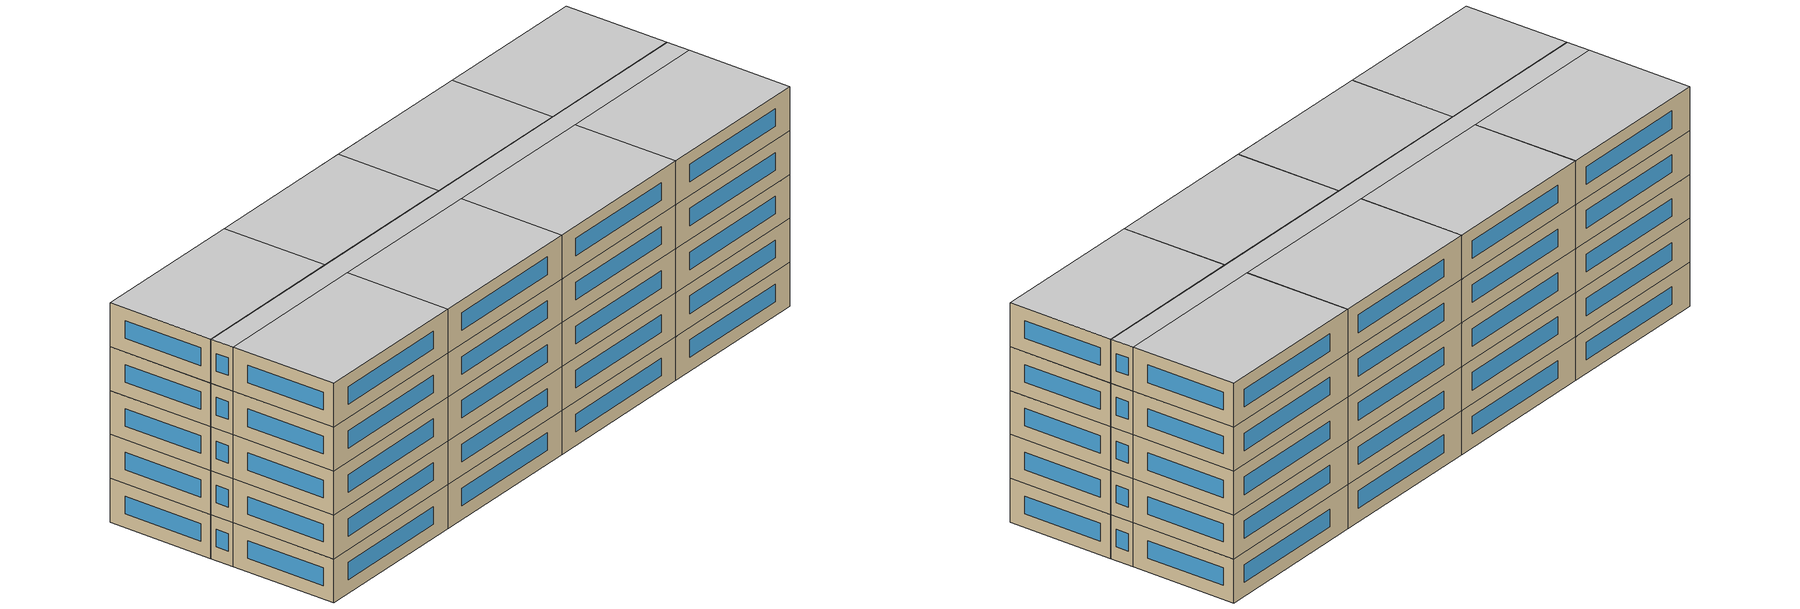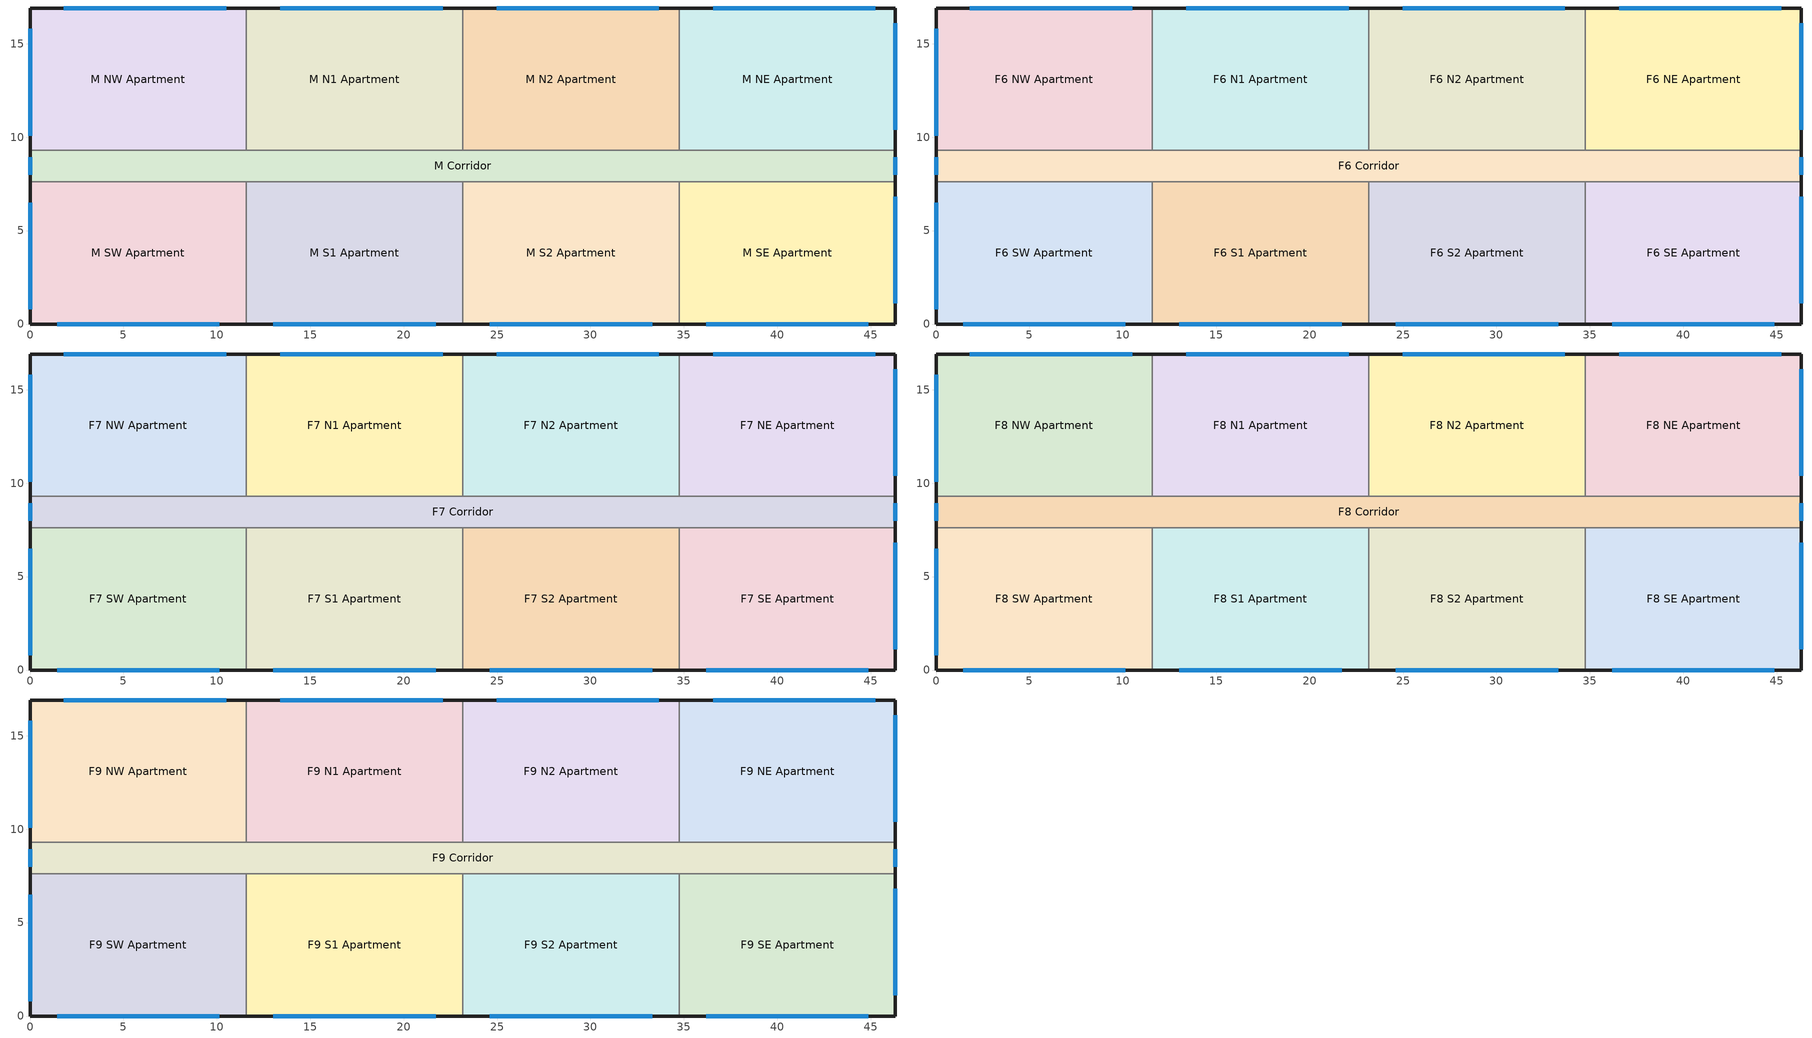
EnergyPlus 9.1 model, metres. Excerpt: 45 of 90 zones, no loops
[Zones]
M SW Apartment
 floor to F4 SW Apartment (int_slab_floor): 0,7.62 11.58,7.62 11.58,0 0,0 z12.19
 wall outside (res_ext_wall): 0,7.62 0,0 11.58,0 z12.19:15.24
 wall to M Corridor (int_wall): 11.58,7.62 0,7.62 z12.19:15.24
 wall to M S1 Apartment (int_wall): 11.58,0 11.58,7.62 z12.19:15.24
 window (Window_U_0.41_SHGC_0.38): 1.45,0 10.13,0 / 0,6.5 0,0.79 z13.15:14.36
M NW Apartment
 floor to F4 NW Apartment (int_slab_floor): 0,16.92 11.58,16.92 11.58,9.3 0,9.3 z12.19
 wall outside (res_ext_wall): 11.58,16.92 0,16.92 0,9.3 z12.19:15.24
 wall to M Corridor (int_wall): 0,9.3 11.58,9.3 z12.19:15.24
 wall to M N1 Apartment (int_wall): 11.58,9.3 11.58,16.92 z12.19:15.24
 window (Window_U_0.41_SHGC_0.38): 0,15.8 0,10.08 / 10.5,16.92 1.81,16.92 z13.15:14.36
M SE Apartment
 floor to F4 SE Apartment (int_slab_floor): 34.75,7.62 46.33,7.62 46.33,0 34.75,0 z12.19
 wall outside (res_ext_wall): 34.75,0 46.33,0 46.33,7.62 z12.19:15.24
 wall to M Corridor (int_wall): 46.33,7.62 34.75,7.62 z12.19:15.24
 window (Window_U_0.41_SHGC_0.38): 36.19,0 44.88,0 / 46.33,1.1 46.33,6.81 z13.15:14.36
M NE Apartment
 floor to F4 NE Apartment (int_slab_floor): 34.75,16.92 46.33,16.92 46.33,9.3 34.75,9.3 z12.19
 wall outside (res_ext_wall): 46.33,9.3 46.33,16.92 34.75,16.92 z12.19:15.24
 wall to M Corridor (int_wall): 34.75,9.3 46.33,9.3 z12.19:15.24
 window (Window_U_0.41_SHGC_0.38): 45.25,16.92 36.56,16.92 / 46.33,10.4 46.33,16.11 z13.15:14.36
M N1 Apartment
 floor to F4 N1 Apartment (int_slab_floor): 11.58,16.92 23.16,16.92 23.16,9.3 11.58,9.3 z12.19
 wall outside (res_ext_wall): 23.16,16.92 11.58,16.92 z12.19:15.24
 wall to M Corridor (int_wall): 11.58,9.3 23.16,9.3 z12.19:15.24
 wall to M N2 Apartment (int_wall): 23.16,9.3 23.16,16.92 z12.19:15.24
 window (Window_U_0.41_SHGC_0.38): 22.08,16.92 13.4,16.92 z13.15:14.36
M N2 Apartment
 floor to F4 N2 Apartment (int_slab_floor): 23.16,16.92 34.75,16.92 34.75,9.3 23.16,9.3 z12.19
 wall outside (res_ext_wall): 34.75,16.92 23.16,16.92 z12.19:15.24
 wall to M Corridor (int_wall): 23.16,9.3 34.75,9.3 z12.19:15.24
 wall to M NE Apartment (int_wall): 34.75,9.3 34.75,16.92 z12.19:15.24
 window (Window_U_0.41_SHGC_0.38): 33.66,16.92 24.98,16.92 z13.15:14.36
M S1 Apartment
 floor to F4 S1 Apartment (int_slab_floor): 11.58,7.62 23.16,7.62 23.16,0 11.58,0 z12.19
 wall outside (res_ext_wall): 11.58,0 23.16,0 z12.19:15.24
 wall to M Corridor (int_wall): 23.16,7.62 11.58,7.62 z12.19:15.24
 wall to M S2 Apartment (int_wall): 23.16,0 23.16,7.62 z12.19:15.24
 window (Window_U_0.41_SHGC_0.38): 13.03,0 21.72,0 z13.15:14.36
M S2 Apartment
 floor to F4 S2 Apartment (int_slab_floor): 23.16,7.62 34.75,7.62 34.75,0 23.16,0 z12.19
 wall outside (res_ext_wall): 23.16,0 34.75,0 z12.19:15.24
 wall to M Corridor (int_wall): 34.75,7.62 23.16,7.62 z12.19:15.24
 wall to M SE Apartment (int_wall): 34.75,0 34.75,7.62 z12.19:15.24
 window (Window_U_0.41_SHGC_0.38): 24.61,0 33.3,0 z13.15:14.36
M Corridor
 floor to F4 Corridor (int_slab_floor): 0,9.3 46.33,9.3 46.33,7.62 0,7.62 z12.19
 wall outside (res_ext_wall): 0,9.3 0,7.62 / 46.33,7.62 46.33,9.3 z12.19:15.24
 window (Window_U_0.41_SHGC_0.38): 0,8.91 0,8 / 46.33,8 46.33,8.91 z13.15:14.36
F6 SW Apartment
 floor to M SW Apartment (int_slab_floor): 0,7.62 11.58,7.62 11.58,0 0,0 z15.24
 wall outside (res_ext_wall): 0,7.62 0,0 11.58,0 z15.24:18.29
 wall to F6 Corridor (int_wall): 11.58,7.62 0,7.62 z15.24:18.29
 wall to F6 S1 Apartment (int_wall): 11.58,0 11.58,7.62 z15.24:18.29
 window (Window_U_0.41_SHGC_0.38): 1.45,0 10.13,0 / 0,6.5 0,0.79 z16.19:17.41
F6 NW Apartment
 floor to M NW Apartment (int_slab_floor): 0,16.92 11.58,16.92 11.58,9.3 0,9.3 z15.24
 wall outside (res_ext_wall): 11.58,16.92 0,16.92 0,9.3 z15.24:18.29
 wall to F6 Corridor (int_wall): 0,9.3 11.58,9.3 z15.24:18.29
 wall to F6 N1 Apartment (int_wall): 11.58,9.3 11.58,16.92 z15.24:18.29
 window (Window_U_0.41_SHGC_0.38): 0,15.8 0,10.08 / 10.5,16.92 1.81,16.92 z16.19:17.41
F6 SE Apartment
 floor to M SE Apartment (int_slab_floor): 34.75,7.62 46.33,7.62 46.33,0 34.75,0 z15.24
 wall outside (res_ext_wall): 34.75,0 46.33,0 46.33,7.62 z15.24:18.29
 wall to F6 Corridor (int_wall): 46.33,7.62 34.75,7.62 z15.24:18.29
 window (Window_U_0.41_SHGC_0.38): 36.19,0 44.88,0 / 46.33,1.1 46.33,6.81 z16.19:17.41
F6 NE Apartment
 floor to M NE Apartment (int_slab_floor): 34.75,16.92 46.33,16.92 46.33,9.3 34.75,9.3 z15.24
 wall outside (res_ext_wall): 46.33,9.3 46.33,16.92 34.75,16.92 z15.24:18.29
 wall to F6 Corridor (int_wall): 34.75,9.3 46.33,9.3 z15.24:18.29
 window (Window_U_0.41_SHGC_0.38): 45.25,16.92 36.56,16.92 / 46.33,10.4 46.33,16.11 z16.19:17.41
F6 N1 Apartment
 floor to M N1 Apartment (int_slab_floor): 11.58,16.92 23.16,16.92 23.16,9.3 11.58,9.3 z15.24
 wall outside (res_ext_wall): 23.16,16.92 11.58,16.92 z15.24:18.29
 wall to F6 Corridor (int_wall): 11.58,9.3 23.16,9.3 z15.24:18.29
 wall to F6 N2 Apartment (int_wall): 23.16,9.3 23.16,16.92 z15.24:18.29
 window (Window_U_0.41_SHGC_0.38): 22.08,16.92 13.4,16.92 z16.19:17.41
F6 N2 Apartment
 floor to M N2 Apartment (int_slab_floor): 23.16,16.92 34.75,16.92 34.75,9.3 23.16,9.3 z15.24
 wall outside (res_ext_wall): 34.75,16.92 23.16,16.92 z15.24:18.29
 wall to F6 Corridor (int_wall): 23.16,9.3 34.75,9.3 z15.24:18.29
 wall to F6 NE Apartment (int_wall): 34.75,9.3 34.75,16.92 z15.24:18.29
 window (Window_U_0.41_SHGC_0.38): 33.66,16.92 24.98,16.92 z16.19:17.41
F6 S1 Apartment
 floor to M S1 Apartment (int_slab_floor): 11.58,7.62 23.16,7.62 23.16,0 11.58,0 z15.24
 wall outside (res_ext_wall): 11.58,0 23.16,0 z15.24:18.29
 wall to F6 Corridor (int_wall): 23.16,7.62 11.58,7.62 z15.24:18.29
 wall to F6 S2 Apartment (int_wall): 23.16,0 23.16,7.62 z15.24:18.29
 window (Window_U_0.41_SHGC_0.38): 13.03,0 21.72,0 z16.19:17.41
F6 S2 Apartment
 floor to M S2 Apartment (int_slab_floor): 23.16,7.62 34.75,7.62 34.75,0 23.16,0 z15.24
 wall outside (res_ext_wall): 23.16,0 34.75,0 z15.24:18.29
 wall to F6 Corridor (int_wall): 34.75,7.62 23.16,7.62 z15.24:18.29
 wall to F6 SE Apartment (int_wall): 34.75,0 34.75,7.62 z15.24:18.29
 window (Window_U_0.41_SHGC_0.38): 24.61,0 33.3,0 z16.19:17.41
F6 Corridor
 floor to M Corridor (int_slab_floor): 0,9.3 46.33,9.3 46.33,7.62 0,7.62 z15.24
 wall outside (res_ext_wall): 0,9.3 0,7.62 / 46.33,7.62 46.33,9.3 z15.24:18.29
 window (Window_U_0.41_SHGC_0.38): 0,8.91 0,8 / 46.33,8 46.33,8.91 z16.19:17.41
F7 SW Apartment
 floor to F6 SW Apartment (int_slab_floor): 0,7.62 11.58,7.62 11.58,0 0,0 z18.29
 wall outside (res_ext_wall): 0,7.62 0,0 11.58,0 z18.29:21.33
 wall to F7 Corridor (int_wall): 11.58,7.62 0,7.62 z18.29:21.33
 wall to F7 S1 Apartment (int_wall): 11.58,0 11.58,7.62 z18.29:21.33
 window (Window_U_0.41_SHGC_0.38): 1.45,0 10.13,0 / 0,6.5 0,0.79 z19.24:20.46
F7 NW Apartment
 floor to F6 NW Apartment (int_slab_floor): 0,16.92 11.58,16.92 11.58,9.3 0,9.3 z18.29
 wall outside (res_ext_wall): 11.58,16.92 0,16.92 0,9.3 z18.29:21.33
 wall to F7 Corridor (int_wall): 0,9.3 11.58,9.3 z18.29:21.33
 wall to F7 N1 Apartment (int_wall): 11.58,9.3 11.58,16.92 z18.29:21.33
 window (Window_U_0.41_SHGC_0.38): 0,15.8 0,10.08 / 10.5,16.92 1.81,16.92 z19.24:20.46
F7 SE Apartment
 floor to F6 SE Apartment (int_slab_floor): 34.75,7.62 46.33,7.62 46.33,0 34.75,0 z18.29
 wall outside (res_ext_wall): 34.75,0 46.33,0 46.33,7.62 z18.29:21.33
 wall to F7 Corridor (int_wall): 46.33,7.62 34.75,7.62 z18.29:21.33
 window (Window_U_0.41_SHGC_0.38): 36.19,0 44.88,0 / 46.33,1.1 46.33,6.81 z19.24:20.46
F7 NE Apartment
 floor to F6 NE Apartment (int_slab_floor): 34.75,16.92 46.33,16.92 46.33,9.3 34.75,9.3 z18.29
 wall outside (res_ext_wall): 46.33,9.3 46.33,16.92 34.75,16.92 z18.29:21.33
 wall to F7 Corridor (int_wall): 34.75,9.3 46.33,9.3 z18.29:21.33
 window (Window_U_0.41_SHGC_0.38): 45.25,16.92 36.56,16.92 / 46.33,10.4 46.33,16.11 z19.24:20.46
F7 N1 Apartment
 floor to F6 N1 Apartment (int_slab_floor): 11.58,16.92 23.16,16.92 23.16,9.3 11.58,9.3 z18.29
 wall outside (res_ext_wall): 23.16,16.92 11.58,16.92 z18.29:21.33
 wall to F7 Corridor (int_wall): 11.58,9.3 23.16,9.3 z18.29:21.33
 wall to F7 N2 Apartment (int_wall): 23.16,9.3 23.16,16.92 z18.29:21.33
 window (Window_U_0.41_SHGC_0.38): 22.08,16.92 13.4,16.92 z19.24:20.46
F7 N2 Apartment
 floor to F6 N2 Apartment (int_slab_floor): 23.16,16.92 34.75,16.92 34.75,9.3 23.16,9.3 z18.29
 wall outside (res_ext_wall): 34.75,16.92 23.16,16.92 z18.29:21.33
 wall to F7 Corridor (int_wall): 23.16,9.3 34.75,9.3 z18.29:21.33
 wall to F7 NE Apartment (int_wall): 34.75,9.3 34.75,16.92 z18.29:21.33
 window (Window_U_0.41_SHGC_0.38): 33.66,16.92 24.98,16.92 z19.24:20.46
F7 S1 Apartment
 floor to F6 S1 Apartment (int_slab_floor): 11.58,7.62 23.16,7.62 23.16,0 11.58,0 z18.29
 wall outside (res_ext_wall): 11.58,0 23.16,0 z18.29:21.33
 wall to F7 Corridor (int_wall): 23.16,7.62 11.58,7.62 z18.29:21.33
 wall to F7 S2 Apartment (int_wall): 23.16,0 23.16,7.62 z18.29:21.33
 window (Window_U_0.41_SHGC_0.38): 13.03,0 21.72,0 z19.24:20.46
F7 S2 Apartment
 floor to F6 S2 Apartment (int_slab_floor): 23.16,7.62 34.75,7.62 34.75,0 23.16,0 z18.29
 wall outside (res_ext_wall): 23.16,0 34.75,0 z18.29:21.33
 wall to F7 Corridor (int_wall): 34.75,7.62 23.16,7.62 z18.29:21.33
 wall to F7 SE Apartment (int_wall): 34.75,0 34.75,7.62 z18.29:21.33
 window (Window_U_0.41_SHGC_0.38): 24.61,0 33.3,0 z19.24:20.46
F7 Corridor
 floor to F6 Corridor (int_slab_floor): 0,9.3 46.33,9.3 46.33,7.62 0,7.62 z18.29
 wall outside (res_ext_wall): 0,9.3 0,7.62 / 46.33,7.62 46.33,9.3 z18.29:21.33
 window (Window_U_0.41_SHGC_0.38): 0,8.91 0,8 / 46.33,8 46.33,8.91 z19.24:20.46
F8 SW Apartment
 floor to F7 SW Apartment (int_slab_floor): 0,7.62 11.58,7.62 11.58,0 0,0 z21.33
 wall outside (res_ext_wall): 0,7.62 0,0 11.58,0 z21.33:24.38
 wall to F8 Corridor (int_wall): 11.58,7.62 0,7.62 z21.33:24.38
 wall to F8 S1 Apartment (int_wall): 11.58,0 11.58,7.62 z21.33:24.38
 window (Window_U_0.41_SHGC_0.38): 1.45,0 10.13,0 / 0,6.5 0,0.79 z22.29:23.51
F8 NW Apartment
 floor to F7 NW Apartment (int_slab_floor): 0,16.92 11.58,16.92 11.58,9.3 0,9.3 z21.33
 wall outside (res_ext_wall): 11.58,16.92 0,16.92 0,9.3 z21.33:24.38
 wall to F8 Corridor (int_wall): 0,9.3 11.58,9.3 z21.33:24.38
 wall to F8 N1 Apartment (int_wall): 11.58,9.3 11.58,16.92 z21.33:24.38
 window (Window_U_0.41_SHGC_0.38): 0,15.8 0,10.08 / 10.5,16.92 1.81,16.92 z22.29:23.51
F8 SE Apartment
 floor to F7 SE Apartment (int_slab_floor): 34.75,7.62 46.33,7.62 46.33,0 34.75,0 z21.33
 wall outside (res_ext_wall): 34.75,0 46.33,0 46.33,7.62 z21.33:24.38
 wall to F8 Corridor (int_wall): 46.33,7.62 34.75,7.62 z21.33:24.38
 window (Window_U_0.41_SHGC_0.38): 36.19,0 44.88,0 / 46.33,1.1 46.33,6.81 z22.29:23.51
F8 NE Apartment
 floor to F7 NE Apartment (int_slab_floor): 34.75,16.92 46.33,16.92 46.33,9.3 34.75,9.3 z21.33
 wall outside (res_ext_wall): 46.33,9.3 46.33,16.92 34.75,16.92 z21.33:24.38
 wall to F8 Corridor (int_wall): 34.75,9.3 46.33,9.3 z21.33:24.38
 window (Window_U_0.41_SHGC_0.38): 45.25,16.92 36.56,16.92 / 46.33,10.4 46.33,16.11 z22.29:23.51
F8 N1 Apartment
 floor to F7 N1 Apartment (int_slab_floor): 11.58,16.92 23.16,16.92 23.16,9.3 11.58,9.3 z21.33
 wall outside (res_ext_wall): 23.16,16.92 11.58,16.92 z21.33:24.38
 wall to F8 Corridor (int_wall): 11.58,9.3 23.16,9.3 z21.33:24.38
 wall to F8 N2 Apartment (int_wall): 23.16,9.3 23.16,16.92 z21.33:24.38
 window (Window_U_0.41_SHGC_0.38): 22.08,16.92 13.4,16.92 z22.29:23.51
F8 N2 Apartment
 floor to F7 N2 Apartment (int_slab_floor): 23.16,16.92 34.75,16.92 34.75,9.3 23.16,9.3 z21.33
 wall outside (res_ext_wall): 34.75,16.92 23.16,16.92 z21.33:24.38
 wall to F8 Corridor (int_wall): 23.16,9.3 34.75,9.3 z21.33:24.38
 wall to F8 NE Apartment (int_wall): 34.75,9.3 34.75,16.92 z21.33:24.38
 window (Window_U_0.41_SHGC_0.38): 33.66,16.92 24.98,16.92 z22.29:23.51
F8 S1 Apartment
 floor to F7 S1 Apartment (int_slab_floor): 11.58,7.62 23.16,7.62 23.16,0 11.58,0 z21.33
 wall outside (res_ext_wall): 11.58,0 23.16,0 z21.33:24.38
 wall to F8 Corridor (int_wall): 23.16,7.62 11.58,7.62 z21.33:24.38
 wall to F8 S2 Apartment (int_wall): 23.16,0 23.16,7.62 z21.33:24.38
 window (Window_U_0.41_SHGC_0.38): 13.03,0 21.72,0 z22.29:23.51
F8 S2 Apartment
 floor to F7 S2 Apartment (int_slab_floor): 23.16,7.62 34.75,7.62 34.75,0 23.16,0 z21.33
 wall outside (res_ext_wall): 23.16,0 34.75,0 z21.33:24.38
 wall to F8 Corridor (int_wall): 34.75,7.62 23.16,7.62 z21.33:24.38
 wall to F8 SE Apartment (int_wall): 34.75,0 34.75,7.62 z21.33:24.38
 window (Window_U_0.41_SHGC_0.38): 24.61,0 33.3,0 z22.29:23.51
F8 Corridor
 floor to F7 Corridor (int_slab_floor): 0,9.3 46.33,9.3 46.33,7.62 0,7.62 z21.33
 wall outside (res_ext_wall): 0,9.3 0,7.62 / 46.33,7.62 46.33,9.3 z21.33:24.38
 window (Window_U_0.41_SHGC_0.38): 0,8.91 0,8 / 46.33,8 46.33,8.91 z22.29:23.51
F9 SW Apartment
 floor to F8 SW Apartment (int_slab_floor): 0,7.62 11.58,7.62 11.58,0 0,0 z24.38
 wall outside (res_ext_wall): 0,7.62 0,0 11.58,0 z24.38:27.43
 wall to F9 Corridor (int_wall): 11.58,7.62 0,7.62 z24.38:27.43
 wall to F9 S1 Apartment (int_wall): 11.58,0 11.58,7.62 z24.38:27.43
 window (Window_U_0.41_SHGC_0.38): 1.45,0 10.13,0 / 0,6.5 0,0.79 z25.34:26.56
 ceiling to T SW Apartment (int_slab_ceiling): 11.58,0 11.58,7.62 0,7.62 0,0 z27.43
F9 NW Apartment
 floor to F8 NW Apartment (int_slab_floor): 0,16.92 11.58,16.92 11.58,9.3 0,9.3 z24.38
 wall outside (res_ext_wall): 11.58,16.92 0,16.92 0,9.3 z24.38:27.43
 wall to F9 Corridor (int_wall): 0,9.3 11.58,9.3 z24.38:27.43
 wall to F9 N1 Apartment (int_wall): 11.58,9.3 11.58,16.92 z24.38:27.43
 window (Window_U_0.41_SHGC_0.38): 0,15.8 0,10.08 / 10.5,16.92 1.81,16.92 z25.34:26.56
 ceiling to T NW Apartment (int_slab_ceiling): 11.58,9.3 11.58,16.92 0,16.92 0,9.3 z27.43
F9 SE Apartment
 floor to F8 SE Apartment (int_slab_floor): 34.75,7.62 46.33,7.62 46.33,0 34.75,0 z24.38
 wall outside (res_ext_wall): 34.75,0 46.33,0 46.33,7.62 z24.38:27.43
 wall to F9 Corridor (int_wall): 46.33,7.62 34.75,7.62 z24.38:27.43
 window (Window_U_0.41_SHGC_0.38): 36.19,0 44.88,0 / 46.33,1.1 46.33,6.81 z25.34:26.56
 ceiling to T SE Apartment (int_slab_ceiling): 46.33,0 46.33,7.62 34.75,7.62 34.75,0 z27.43
F9 NE Apartment
 floor to F8 NE Apartment (int_slab_floor): 34.75,16.92 46.33,16.92 46.33,9.3 34.75,9.3 z24.38
 wall outside (res_ext_wall): 46.33,9.3 46.33,16.92 34.75,16.92 z24.38:27.43
 wall to F9 Corridor (int_wall): 34.75,9.3 46.33,9.3 z24.38:27.43
 window (Window_U_0.41_SHGC_0.38): 45.25,16.92 36.56,16.92 / 46.33,10.4 46.33,16.11 z25.34:26.56
 ceiling to T NE Apartment (int_slab_ceiling): 46.33,9.3 46.33,16.92 34.75,16.92 34.75,9.3 z27.43
F9 N1 Apartment
 floor to F8 N1 Apartment (int_slab_floor): 11.58,16.92 23.16,16.92 23.16,9.3 11.58,9.3 z24.38
 wall outside (res_ext_wall): 23.16,16.92 11.58,16.92 z24.38:27.43
 wall to F9 Corridor (int_wall): 11.58,9.3 23.16,9.3 z24.38:27.43
 wall to F9 N2 Apartment (int_wall): 23.16,9.3 23.16,16.92 z24.38:27.43
 window (Window_U_0.41_SHGC_0.38): 22.08,16.92 13.4,16.92 z25.34:26.56
 ceiling to T N1 Apartment (int_slab_ceiling): 23.16,9.3 23.16,16.92 11.58,16.92 11.58,9.3 z27.43
F9 N2 Apartment
 floor to F8 N2 Apartment (int_slab_floor): 23.16,16.92 34.75,16.92 34.75,9.3 23.16,9.3 z24.38
 wall outside (res_ext_wall): 34.75,16.92 23.16,16.92 z24.38:27.43
 wall to F9 Corridor (int_wall): 23.16,9.3 34.75,9.3 z24.38:27.43
 wall to F9 NE Apartment (int_wall): 34.75,9.3 34.75,16.92 z24.38:27.43
 window (Window_U_0.41_SHGC_0.38): 33.66,16.92 24.98,16.92 z25.34:26.56
 ceiling to T N2 Apartment (int_slab_ceiling): 34.75,9.3 34.75,16.92 23.16,16.92 23.16,9.3 z27.43
F9 S1 Apartment
 floor to F8 S1 Apartment (int_slab_floor): 11.58,7.62 23.16,7.62 23.16,0 11.58,0 z24.38
 wall outside (res_ext_wall): 11.58,0 23.16,0 z24.38:27.43
 wall to F9 Corridor (int_wall): 23.16,7.62 11.58,7.62 z24.38:27.43
 wall to F9 S2 Apartment (int_wall): 23.16,0 23.16,7.62 z24.38:27.43
 window (Window_U_0.41_SHGC_0.38): 13.03,0 21.72,0 z25.34:26.56
 ceiling to T S1 Apartment (int_slab_ceiling): 23.16,0 23.16,7.62 11.58,7.62 11.58,0 z27.43
F9 S2 Apartment
 floor to F8 S2 Apartment (int_slab_floor): 23.16,7.62 34.75,7.62 34.75,0 23.16,0 z24.38
 wall outside (res_ext_wall): 23.16,0 34.75,0 z24.38:27.43
 wall to F9 Corridor (int_wall): 34.75,7.62 23.16,7.62 z24.38:27.43
 wall to F9 SE Apartment (int_wall): 34.75,0 34.75,7.62 z24.38:27.43
 window (Window_U_0.41_SHGC_0.38): 24.61,0 33.3,0 z25.34:26.56
 ceiling to T S2 Apartment (int_slab_ceiling): 34.75,0 34.75,7.62 23.16,7.62 23.16,0 z27.43
F9 Corridor
 floor to F8 Corridor (int_slab_floor): 0,9.3 46.33,9.3 46.33,7.62 0,7.62 z24.38
 wall outside (res_ext_wall): 0,9.3 0,7.62 / 46.33,7.62 46.33,9.3 z24.38:27.43
 window (Window_U_0.41_SHGC_0.38): 0,8.91 0,8 / 46.33,8 46.33,8.91 z25.34:26.56
 ceiling to T Corridor (int_slab_ceiling): 46.33,7.62 46.33,9.3 0,9.3 0,7.62 z27.43
[Building]
High-Rise Apartment: North Axis {deg}=0; Terrain=City; Loads Convergence Tolerance Value=0.04; Temperature Convergence Tolerance Value {deltaC}=0.2; Solar Distribution=FullInteriorAndExterior; Maximum Number of Warmup Days=25; Minimum Number of Warmup Days=6
[Site:Location]
Buffalo.Niagara.Intl.AP_NY_USA WMO=725280: Latitude {deg}=42.94; Longitude {deg}=-78.74; Time Zone {hr}=-5; Elevation {m}=215
[SizingPeriod:DesignDay] Day of Month=21; Dry-Bulb Temperature Range Modifier Type=DefaultMultipliers; Humidity Condition Type=Wetbulb; Barometric Pressure {Pa}=98769; Rain Indicator=No; Snow Indicator=No; Daylight Saving Time Indicator=No
Name | Month | Day Type | Maximum Dry-Bulb Temperature {C} | Daily Dry-Bulb Temperature Range {deltaC} | Wetbulb or DewPoint at Maximum Dry-Bulb {C} | Wind Speed {m/s} | Wind Direction {deg} | Solar Model Indicator | Sky Clearness | ASHRAE Clear Sky Optical Depth for Beam Irradiance (taub) | ASHRAE Clear Sky Optical Depth for Diffuse Irradiance (taud)
Buffalo.Niagara.Intl.AP_NY_USA Ann Htg 99.6% Condns DB | 1 | WinterDesignDay | -16.3 | 0 | -16.3 | 5.1 | 270 | ASHRAEClearSky | 0
Buffalo.Niagara.Intl.AP_NY_USA Ann Clg .4% Condns DB=>MWB | 7 | SummerDesignDay | 30.3 | 9.3 | 21.8 | 5.7 | 240 | ASHRAETau |  | 0.462 | 2.001
[Site:GroundTemperature:BuildingSurface]
20.27, 20.17, 20.19, 20.27, 20.38, 22.64, 23.1, 23.22, 23.23, 21, 20.62, 20.42
[Site:WaterMainsTemperature]
Calculation Method=CORRELATION; Annual Average Outdoor Air Temperature {C}=8.96667; Maximum Difference In Monthly Average Outdoor Air Temperatures {deltaC}=26.2
[Material]
Name | Roughness | Thickness {m} | Conductivity {W/m-K} | Density {kg/m3} | Specific Heat {J/kg-K} | Thermal Absorptance | Solar Absorptance | Visible Absorptance
Std Wood 6inch | MediumSmooth | 0.15 | 0.12 | 540 | 1210 | 0.9 | 0.7 | 0.7
F07 25mm stucco | Smooth | 0.0254 | 0.72 | 1856 | 840 | 0.9 | 0.7 | 0.7
G01 13mm gypsum board | Smooth | 0.0127 | 0.16 | 800 | 1090 | 0.9 | 0.7 | 0.5
G01 16mm gypsum board | MediumSmooth | 0.0159 | 0.16 | 800 | 1090
100mm Normalweight concrete floor | MediumRough | 0.1016 | 2.31 | 2322 | 832
[Material:NoMass] Thermal Absorptance=0.9; Solar Absorptance=0.7
Name | Roughness | Thermal Resistance {m2-K/W} | Visible Absorptance
CP02 CARPET PAD | VeryRough | 0.21648 | 0.8
Res_Exterior_Wall_Insulation | MediumSmooth | 2.81828 | 0.7
[Construction]
InteriorFurnishings: Std Wood 6inch
int_wall: G01 13mm gypsum board, G01 13mm gypsum board
int_slab_floor: 100mm Normalweight concrete floor, CP02 CARPET PAD
int_slab_ceiling: CP02 CARPET PAD, 100mm Normalweight concrete floor
res_ext_wall: F07 25mm stucco, G01 16mm gypsum board, Res_Exterior_Wall_Insulation, G01 16mm gypsum board
[CONSTRUCTION]
Window_U_0.41_SHGC_0.38: Glass_8652_LayerAvg, Gap_1_W_0_0127, Glass_102_LayerAvg
[WindowMaterial:Glazing] Optical Data Type=SpectralAverage; Infrared Transmittance at Normal Incidence=0; Front Side Infrared Hemispherical Emissivity=0.84
Name | Thickness {m} | Solar Transmittance at Normal Incidence | Front Side Solar Reflectance at Normal Incidence | Back Side Solar Reflectance at Normal Incidence | Visible Transmittance at Normal Incidence | Front Side Visible Reflectance at Normal Incidence | Back Side Visible Reflectance at Normal Incidence | Back Side Infrared Hemispherical Emissivity | Conductivity {W/m-K}
Glass_102_LayerAvg | 0.003048 | 0.833848 | 0.0747638 | 0.0748545 | 0.89926 | 0.082563 | 0.082564 | 0.84 | 1
Glass_8652_LayerAvg | 0.003059 | 0.343691 | 0.298987 | 0.462105 | 0.487937 | 0.209449 | 0.306829 | 0.39 | 0.962
[WindowMaterial:Gas]
Gap_1_W_0_0127: Gas Type=Air; Thickness {m}=0.0127
[Zone] Type=1; Multiplier=1; Ceiling Height {m}=-9999; Volume {m3}=autocalculate; Floor Area {m2}=autocalculate; Part of Total Floor Area=Yes
M SW Apartment; M NW Apartment; M SE Apartment; M NE Apartment; M N1 Apartment; M N2 Apartment; M S1 Apartment; M S2 Apartment; M Corridor; F6 SW Apartment; F6 NW Apartment; F6 SE Apartment; F6 NE Apartment; F6 N1 Apartment; F6 N2 Apartment; F6 S1 Apartment; F6 S2 Apartment; F6 Corridor; F7 SW Apartment; F7 NW Apartment; F7 SE Apartment; F7 NE Apartment; F7 N1 Apartment; F7 N2 Apartment; F7 S1 Apartment; F7 S2 Apartment; F7 Corridor; F8 SW Apartment; F8 NW Apartment; F8 SE Apartment; F8 NE Apartment; F8 N1 Apartment; F8 N2 Apartment; F8 S1 Apartment; F8 S2 Apartment; F8 Corridor; F9 SW Apartment; F9 NW Apartment; F9 SE Apartment; F9 NE Apartment; F9 N1 Apartment; F9 N2 Apartment; F9 S1 Apartment; F9 S2 Apartment; F9 Corridor
[InternalMass] Construction=InteriorFurnishings; Surface Area {m2}=176.4981
Name | Zone
M SW Apartment_InternalMass_1 | M SW Apartment
M NW Apartment_InternalMass_1 | M NW Apartment
M SE Apartment_InternalMass_1 | M SE Apartment
M NE Apartment_InternalMass_1 | M NE Apartment
M N1 Apartment_InternalMass_1 | M N1 Apartment
M N2 Apartment_InternalMass_1 | M N2 Apartment
M S1 Apartment_InternalMass_1 | M S1 Apartment
M S2 Apartment_InternalMass_1 | M S2 Apartment
F6 SW Apartment_InternalMass_1 | F6 SW Apartment
F6 NW Apartment_InternalMass_1 | F6 NW Apartment
F6 SE Apartment_InternalMass_1 | F6 SE Apartment
F6 NE Apartment_InternalMass_1 | F6 NE Apartment
F6 N1 Apartment_InternalMass_1 | F6 N1 Apartment
F6 N2 Apartment_InternalMass_1 | F6 N2 Apartment
F6 S1 Apartment_InternalMass_1 | F6 S1 Apartment
F6 S2 Apartment_InternalMass_1 | F6 S2 Apartment
F7 SW Apartment_InternalMass_1 | F7 SW Apartment
F7 NW Apartment_InternalMass_1 | F7 NW Apartment
F7 SE Apartment_InternalMass_1 | F7 SE Apartment
F7 NE Apartment_InternalMass_1 | F7 NE Apartment
F7 N1 Apartment_InternalMass_1 | F7 N1 Apartment
F7 N2 Apartment_InternalMass_1 | F7 N2 Apartment
F7 S1 Apartment_InternalMass_1 | F7 S1 Apartment
F7 S2 Apartment_InternalMass_1 | F7 S2 Apartment
F8 SW Apartment_InternalMass_1 | F8 SW Apartment
F8 NW Apartment_InternalMass_1 | F8 NW Apartment
F8 SE Apartment_InternalMass_1 | F8 SE Apartment
F8 NE Apartment_InternalMass_1 | F8 NE Apartment
F8 N1 Apartment_InternalMass_1 | F8 N1 Apartment
F8 N2 Apartment_InternalMass_1 | F8 N2 Apartment
F8 S1 Apartment_InternalMass_1 | F8 S1 Apartment
F8 S2 Apartment_InternalMass_1 | F8 S2 Apartment
F9 SW Apartment_InternalMass_1 | F9 SW Apartment
F9 NW Apartment_InternalMass_1 | F9 NW Apartment
F9 SE Apartment_InternalMass_1 | F9 SE Apartment
F9 NE Apartment_InternalMass_1 | F9 NE Apartment
F9 N1 Apartment_InternalMass_1 | F9 N1 Apartment
F9 N2 Apartment_InternalMass_1 | F9 N2 Apartment
F9 S1 Apartment_InternalMass_1 | F9 S1 Apartment
F9 S2 Apartment_InternalMass_1 | F9 S2 Apartment
[People] Number of People Schedule=OCC_APT_SCH; Number of People Calculation Method=People; Number of People=2.5; Fraction Radiant=0.3; Sensible Heat Fraction=AUTOCALCULATE; Activity Level Schedule=Activity Schedule
Name | Zone or ZoneList
M SW Apartment People | M SW Apartment
M NW Apartment People | M NW Apartment
M SE Apartment People | M SE Apartment
M NE Apartment People | M NE Apartment
M N1 Apartment People | M N1 Apartment
M N2 Apartment People | M N2 Apartment
M S1 Apartment People | M S1 Apartment
M S2 Apartment People | M S2 Apartment
F6 SW Apartment People | F6 SW Apartment
F6 NW Apartment People | F6 NW Apartment
F6 SE Apartment People | F6 SE Apartment
F6 NE Apartment People | F6 NE Apartment
F6 N1 Apartment People | F6 N1 Apartment
F6 N2 Apartment People | F6 N2 Apartment
F6 S1 Apartment People | F6 S1 Apartment
F6 S2 Apartment People | F6 S2 Apartment
F7 SW Apartment People | F7 SW Apartment
F7 NW Apartment People | F7 NW Apartment
F7 SE Apartment People | F7 SE Apartment
F7 NE Apartment People | F7 NE Apartment
F7 N1 Apartment People | F7 N1 Apartment
F7 N2 Apartment People | F7 N2 Apartment
F7 S1 Apartment People | F7 S1 Apartment
F7 S2 Apartment People | F7 S2 Apartment
F8 SW Apartment People | F8 SW Apartment
F8 NW Apartment People | F8 NW Apartment
F8 SE Apartment People | F8 SE Apartment
F8 NE Apartment People | F8 NE Apartment
F8 N1 Apartment People | F8 N1 Apartment
F8 N2 Apartment People | F8 N2 Apartment
F8 S1 Apartment People | F8 S1 Apartment
F8 S2 Apartment People | F8 S2 Apartment
F9 SW Apartment People | F9 SW Apartment
F9 NW Apartment People | F9 NW Apartment
F9 SE Apartment People | F9 SE Apartment
F9 NE Apartment People | F9 NE Apartment
F9 N1 Apartment People | F9 N1 Apartment
F9 N2 Apartment People | F9 N2 Apartment
F9 S1 Apartment People | F9 S1 Apartment
F9 S2 Apartment People | F9 S2 Apartment
[Lights] Design Level Calculation Method=Watts/Area; Return Air Fraction=0; Fraction Radiant=0.6; Fraction Visible=0.2; Fraction Replaceable=1; Return Air Fraction Calculated from Plenum Temperature=No
Name | Zone or ZoneList | Schedule | Watts per Zone Floor Area {W/m2}
M SW Apartment_Lights_hardwired | M SW Apartment | LTG_APT_SCH | 6.45835
M NW Apartment_Lights_hardwired | M NW Apartment | LTG_APT_SCH | 6.45835
M SE Apartment_Lights_hardwired | M SE Apartment | LTG_APT_SCH | 6.45835
M NE Apartment_Lights_hardwired | M NE Apartment | LTG_APT_SCH | 6.45835
M N1 Apartment_Lights_hardwired | M N1 Apartment | LTG_APT_SCH | 6.45835
M N2 Apartment_Lights_hardwired | M N2 Apartment | LTG_APT_SCH | 6.45835
M S1 Apartment_Lights_hardwired | M S1 Apartment | LTG_APT_SCH | 6.45835
M S2 Apartment_Lights_hardwired | M S2 Apartment | LTG_APT_SCH | 6.45835
M Corridor_Lights_hardwired; M Corridor_Lights_plugin | M Corridor | LTG_COR_SCH | 8.52502
F6 SW Apartment_Lights_hardwired | F6 SW Apartment | LTG_APT_SCH | 6.45835
F6 NW Apartment_Lights_hardwired | F6 NW Apartment | LTG_APT_SCH | 6.45835
F6 SE Apartment_Lights_hardwired | F6 SE Apartment | LTG_APT_SCH | 6.45835
F6 NE Apartment_Lights_hardwired | F6 NE Apartment | LTG_APT_SCH | 6.45835
F6 N1 Apartment_Lights_hardwired | F6 N1 Apartment | LTG_APT_SCH | 6.45835
F6 N2 Apartment_Lights_hardwired | F6 N2 Apartment | LTG_APT_SCH | 6.45835
F6 S1 Apartment_Lights_hardwired | F6 S1 Apartment | LTG_APT_SCH | 6.45835
F6 S2 Apartment_Lights_hardwired | F6 S2 Apartment | LTG_APT_SCH | 6.45835
F6 Corridor_Lights_hardwired | F6 Corridor | LTG_COR_SCH | 8.52502
F7 SW Apartment_Lights_hardwired | F7 SW Apartment | LTG_APT_SCH | 6.45835
F7 NW Apartment_Lights_hardwired | F7 NW Apartment | LTG_APT_SCH | 6.45835
F7 SE Apartment_Lights_hardwired | F7 SE Apartment | LTG_APT_SCH | 6.45835
F7 NE Apartment_Lights_hardwired | F7 NE Apartment | LTG_APT_SCH | 6.45835
F7 N1 Apartment_Lights_hardwired | F7 N1 Apartment | LTG_APT_SCH | 6.45835
F7 N2 Apartment_Lights_hardwired | F7 N2 Apartment | LTG_APT_SCH | 6.45835
F7 S1 Apartment_Lights_hardwired | F7 S1 Apartment | LTG_APT_SCH | 6.45835
F7 S2 Apartment_Lights_hardwired | F7 S2 Apartment | LTG_APT_SCH | 6.45835
F7 Corridor_Lights_hardwired | F7 Corridor | LTG_COR_SCH | 8.52502
F8 SW Apartment_Lights_hardwired | F8 SW Apartment | LTG_APT_SCH | 6.45835
F8 NW Apartment_Lights_hardwired | F8 NW Apartment | LTG_APT_SCH | 6.45835
F8 SE Apartment_Lights_hardwired | F8 SE Apartment | LTG_APT_SCH | 6.45835
F8 NE Apartment_Lights_hardwired | F8 NE Apartment | LTG_APT_SCH | 6.45835
F8 N1 Apartment_Lights_hardwired | F8 N1 Apartment | LTG_APT_SCH | 6.45835
F8 N2 Apartment_Lights_hardwired | F8 N2 Apartment | LTG_APT_SCH | 6.45835
F8 S1 Apartment_Lights_hardwired | F8 S1 Apartment | LTG_APT_SCH | 6.45835
F8 S2 Apartment_Lights_hardwired | F8 S2 Apartment | LTG_APT_SCH | 6.45835
F8 Corridor_Lights_hardwired | F8 Corridor | LTG_COR_SCH | 8.52502
F9 SW Apartment_Lights_hardwired | F9 SW Apartment | LTG_APT_SCH | 6.45835
F9 NW Apartment_Lights_hardwired | F9 NW Apartment | LTG_APT_SCH | 6.45835
F9 SE Apartment_Lights_hardwired | F9 SE Apartment | LTG_APT_SCH | 6.45835
F9 NE Apartment_Lights_hardwired | F9 NE Apartment | LTG_APT_SCH | 6.45835
F9 N1 Apartment_Lights_hardwired | F9 N1 Apartment | LTG_APT_SCH | 6.45835
F9 N2 Apartment_Lights_hardwired | F9 N2 Apartment | LTG_APT_SCH | 6.45835
F9 S1 Apartment_Lights_hardwired | F9 S1 Apartment | LTG_APT_SCH | 6.45835
F9 S2 Apartment_Lights_hardwired | F9 S2 Apartment | LTG_APT_SCH | 6.45835
F9 Corridor_Lights_hardwired | F9 Corridor | LTG_COR_SCH | 8.52502
M SW Apartment_Lights_plugin | M SW Apartment | LTG_APT_SCH | 2.90626
M NW Apartment_Lights_plugin | M NW Apartment | LTG_APT_SCH | 2.90626
M SE Apartment_Lights_plugin | M SE Apartment | LTG_APT_SCH | 2.90626
M NE Apartment_Lights_plugin | M NE Apartment | LTG_APT_SCH | 2.90626
M N1 Apartment_Lights_plugin | M N1 Apartment | LTG_APT_SCH | 2.90626
M N2 Apartment_Lights_plugin | M N2 Apartment | LTG_APT_SCH | 2.90626
M S1 Apartment_Lights_plugin | M S1 Apartment | LTG_APT_SCH | 2.90626
M S2 Apartment_Lights_plugin | M S2 Apartment | LTG_APT_SCH | 2.90626
F6 SW Apartment_Lights_plugin | F6 SW Apartment | LTG_APT_SCH | 2.90626
F6 NW Apartment_Lights_plugin | F6 NW Apartment | LTG_APT_SCH | 2.90626
F6 SE Apartment_Lights_plugin | F6 SE Apartment | LTG_APT_SCH | 2.90626
F6 NE Apartment_Lights_plugin | F6 NE Apartment | LTG_APT_SCH | 2.90626
F6 N1 Apartment_Lights_plugin | F6 N1 Apartment | LTG_APT_SCH | 2.90626
F6 N2 Apartment_Lights_plugin | F6 N2 Apartment | LTG_APT_SCH | 2.90626
F6 S1 Apartment_Lights_plugin | F6 S1 Apartment | LTG_APT_SCH | 2.90626
F6 S2 Apartment_Lights_plugin | F6 S2 Apartment | LTG_APT_SCH | 2.90626
F7 SW Apartment_Lights_plugin | F7 SW Apartment | LTG_APT_SCH | 2.90626
F7 NW Apartment_Lights_plugin | F7 NW Apartment | LTG_APT_SCH | 2.90626
F7 SE Apartment_Lights_plugin | F7 SE Apartment | LTG_APT_SCH | 2.90626
F7 NE Apartment_Lights_plugin | F7 NE Apartment | LTG_APT_SCH | 2.90626
F7 N1 Apartment_Lights_plugin | F7 N1 Apartment | LTG_APT_SCH | 2.90626
F7 N2 Apartment_Lights_plugin | F7 N2 Apartment | LTG_APT_SCH | 2.90626
F7 S1 Apartment_Lights_plugin | F7 S1 Apartment | LTG_APT_SCH | 2.90626
F7 S2 Apartment_Lights_plugin | F7 S2 Apartment | LTG_APT_SCH | 2.90626
F8 SW Apartment_Lights_plugin | F8 SW Apartment | LTG_APT_SCH | 2.90626
F8 NW Apartment_Lights_plugin | F8 NW Apartment | LTG_APT_SCH | 2.90626
F8 SE Apartment_Lights_plugin | F8 SE Apartment | LTG_APT_SCH | 2.90626
F8 NE Apartment_Lights_plugin | F8 NE Apartment | LTG_APT_SCH | 2.90626
F8 N1 Apartment_Lights_plugin | F8 N1 Apartment | LTG_APT_SCH | 2.90626
F8 N2 Apartment_Lights_plugin | F8 N2 Apartment | LTG_APT_SCH | 2.90626
F8 S1 Apartment_Lights_plugin | F8 S1 Apartment | LTG_APT_SCH | 2.90626
F8 S2 Apartment_Lights_plugin | F8 S2 Apartment | LTG_APT_SCH | 2.90626
F9 SW Apartment_Lights_plugin | F9 SW Apartment | LTG_APT_SCH | 2.90626
F9 NW Apartment_Lights_plugin | F9 NW Apartment | LTG_APT_SCH | 2.90626
F9 SE Apartment_Lights_plugin | F9 SE Apartment | LTG_APT_SCH | 2.90626
F9 NE Apartment_Lights_plugin | F9 NE Apartment | LTG_APT_SCH | 2.90626
F9 N1 Apartment_Lights_plugin | F9 N1 Apartment | LTG_APT_SCH | 2.90626
F9 N2 Apartment_Lights_plugin | F9 N2 Apartment | LTG_APT_SCH | 2.90626
F9 S1 Apartment_Lights_plugin | F9 S1 Apartment | LTG_APT_SCH | 2.90626
F9 S2 Apartment_Lights_plugin | F9 S2 Apartment | LTG_APT_SCH | 2.90626
[ElectricEquipment] Schedule=EQP_APT_SCH; Design Level Calculation Method=Watts/Area; Watts per Zone Floor Area {W/m2}=6.67; Fraction Latent=0; Fraction Radiant=0.5; Fraction Lost=0
Name | Zone or ZoneList
M SW Apartment_Plug_MSW_Equip | M SW Apartment
M NW Apartment_Plug_MNW_Equip | M NW Apartment
M SE Apartment_Plug_MSE_Equip | M SE Apartment
M NE Apartment_Plug_MNE_Equip | M NE Apartment
M N1 Apartment_Plug_MN1_Equip | M N1 Apartment
M N2 Apartment_Plug_MN2_Equip | M N2 Apartment
M S1 Apartment_Plug_MS1_Equip | M S1 Apartment
M S2 Apartment_Plug_MS2_Equip | M S2 Apartment
F6 SW Apartment_Plug_MSW_Equip | F6 SW Apartment
F6 NW Apartment_Plug_MNW_Equip | F6 NW Apartment
F6 SE Apartment_Plug_MSE_Equip | F6 SE Apartment
F6 NE Apartment_Plug_MNE_Equip | F6 NE Apartment
F6 N1 Apartment_Plug_MN1_Equip | F6 N1 Apartment
F6 N2 Apartment_Plug_MN2_Equip | F6 N2 Apartment
F6 S1 Apartment_Plug_MS1_Equip | F6 S1 Apartment
F6 S2 Apartment_Plug_MS2_Equip | F6 S2 Apartment
F7 SW Apartment_Plug_MSW_Equip | F7 SW Apartment
F7 NW Apartment_Plug_MNW_Equip | F7 NW Apartment
F7 SE Apartment_Plug_MSE_Equip | F7 SE Apartment
F7 NE Apartment_Plug_MNE_Equip | F7 NE Apartment
F7 N1 Apartment_Plug_MN1_Equip | F7 N1 Apartment
F7 N2 Apartment_Plug_MN2_Equip | F7 N2 Apartment
F7 S1 Apartment_Plug_MS1_Equip | F7 S1 Apartment
F7 S2 Apartment_Plug_MS2_Equip | F7 S2 Apartment
F8 SW Apartment_Plug_MSW_Equip | F8 SW Apartment
F8 NW Apartment_Plug_MNW_Equip | F8 NW Apartment
F8 SE Apartment_Plug_MSE_Equip | F8 SE Apartment
F8 NE Apartment_Plug_MNE_Equip | F8 NE Apartment
F8 N1 Apartment_Plug_MN1_Equip | F8 N1 Apartment
F8 N2 Apartment_Plug_MN2_Equip | F8 N2 Apartment
F8 S1 Apartment_Plug_MS1_Equip | F8 S1 Apartment
F8 S2 Apartment_Plug_MS2_Equip | F8 S2 Apartment
F9 SW Apartment_Plug_MSW_Equip | F9 SW Apartment
F9 NW Apartment_Plug_MNW_Equip | F9 NW Apartment
F9 SE Apartment_Plug_MSE_Equip | F9 SE Apartment
F9 NE Apartment_Plug_MNE_Equip | F9 NE Apartment
F9 N1 Apartment_Plug_MN1_Equip | F9 N1 Apartment
F9 N2 Apartment_Plug_MN2_Equip | F9 N2 Apartment
F9 S1 Apartment_Plug_MS1_Equip | F9 S1 Apartment
F9 S2 Apartment_Plug_MS2_Equip | F9 S2 Apartment
[ZoneInfiltration:DesignFlowRate] Schedule=INF_APT_SCH; Design Flow Rate Calculation Method=Flow/ExteriorArea; Flow per Exterior Surface Area {m3/s-m2}=0.00056896; Constant Term Coefficient=0; Temperature Term Coefficient=0; Velocity Term Coefficient=0.224; Velocity Squared Term Coefficient=0
Name | Zone or ZoneList
M SW Apartment_Infiltration | M SW Apartment
M NW Apartment_Infiltration | M NW Apartment
M SE Apartment_Infiltration | M SE Apartment
M NE Apartment_Infiltration | M NE Apartment
M N1 Apartment_Infiltration | M N1 Apartment
M N2 Apartment_Infiltration | M N2 Apartment
M S1 Apartment_Infiltration | M S1 Apartment
M S2 Apartment_Infiltration | M S2 Apartment
M Corridor_Infiltration | M Corridor
F6 SW Apartment_Infiltration | F6 SW Apartment
F6 NW Apartment_Infiltration | F6 NW Apartment
F6 SE Apartment_Infiltration | F6 SE Apartment
F6 NE Apartment_Infiltration | F6 NE Apartment
F6 N1 Apartment_Infiltration | F6 N1 Apartment
F6 N2 Apartment_Infiltration | F6 N2 Apartment
F6 S1 Apartment_Infiltration | F6 S1 Apartment
F6 S2 Apartment_Infiltration | F6 S2 Apartment
F6 Corridor_Infiltration | F6 Corridor
F7 SW Apartment_Infiltration | F7 SW Apartment
F7 NW Apartment_Infiltration | F7 NW Apartment
F7 SE Apartment_Infiltration | F7 SE Apartment
F7 NE Apartment_Infiltration | F7 NE Apartment
F7 N1 Apartment_Infiltration | F7 N1 Apartment
F7 N2 Apartment_Infiltration | F7 N2 Apartment
F7 S1 Apartment_Infiltration | F7 S1 Apartment
F7 S2 Apartment_Infiltration | F7 S2 Apartment
F7 Corridor_Infiltration | F7 Corridor
F8 SW Apartment_Infiltration | F8 SW Apartment
F8 NW Apartment_Infiltration | F8 NW Apartment
F8 SE Apartment_Infiltration | F8 SE Apartment
F8 NE Apartment_Infiltration | F8 NE Apartment
F8 N1 Apartment_Infiltration | F8 N1 Apartment
F8 N2 Apartment_Infiltration | F8 N2 Apartment
F8 S1 Apartment_Infiltration | F8 S1 Apartment
F8 S2 Apartment_Infiltration | F8 S2 Apartment
F8 Corridor_Infiltration | F8 Corridor
F9 SW Apartment_Infiltration | F9 SW Apartment
F9 NW Apartment_Infiltration | F9 NW Apartment
F9 SE Apartment_Infiltration | F9 SE Apartment
F9 NE Apartment_Infiltration | F9 NE Apartment
F9 N1 Apartment_Infiltration | F9 N1 Apartment
F9 N2 Apartment_Infiltration | F9 N2 Apartment
F9 S1 Apartment_Infiltration | F9 S1 Apartment
F9 S2 Apartment_Infiltration | F9 S2 Apartment
F9 Corridor_Infiltration | F9 Corridor
[Exterior:Lights]
Facade Lighting: Schedule=Exterior_Lgt_ALWAYS_ON; Design Level {W}=7504.3; Control Option=AstronomicalClock
[ZoneVentilation:WindandStackOpenArea] Opening Area {m2}=0.1181; Opening Area Fraction Schedule=Sliding_Doors_Ventilation_Availability_SCH; Opening Effectiveness=autocalculate; Height Difference {m}=15.2393; Discharge Coefficient for Opening=autocalculate; Minimum Indoor Temperature {C}=18.89; Maximum Indoor Temperature {C}=25.56; Delta Temperature {deltaC}=-100; Minimum Outdoor Temperature {C}=15.56; Maximum Outdoor Temperature {C}=26.67; Maximum Wind Speed {m/s}=40
Name | Zone | Effective Angle {deg}
M SW Apartment Sliding Door Ventilation | M SW Apartment | 180
M NW Apartment Sliding Door Ventilation | M NW Apartment | 0
M SE Apartment Sliding Door Ventilation | M SE Apartment | 180
M NE Apartment Sliding Door Ventilation | M NE Apartment | 0
M N1 Apartment Sliding Door Ventilation | M N1 Apartment | 0
M N2 Apartment Sliding Door Ventilation | M N2 Apartment | 0
M S1 Apartment Sliding Door Ventilation | M S1 Apartment | 180
M S2 Apartment Sliding Door Ventilation | M S2 Apartment | 180
F6 SW Apartment Sliding Door Ventilation | F6 SW Apartment | 180
F6 NW Apartment Sliding Door Ventilation | F6 NW Apartment | 0
F6 SE Apartment Sliding Door Ventilation | F6 SE Apartment | 180
F6 NE Apartment Sliding Door Ventilation | F6 NE Apartment | 0
F6 N1 Apartment Sliding Door Ventilation | F6 N1 Apartment | 0
F6 N2 Apartment Sliding Door Ventilation | F6 N2 Apartment | 0
F6 S1 Apartment Sliding Door Ventilation | F6 S1 Apartment | 180
F6 S2 Apartment Sliding Door Ventilation | F6 S2 Apartment | 180
F7 SW Apartment Sliding Door Ventilation | F7 SW Apartment | 180
F7 NW Apartment Sliding Door Ventilation | F7 NW Apartment | 0
F7 SE Apartment Sliding Door Ventilation | F7 SE Apartment | 180
F7 NE Apartment Sliding Door Ventilation | F7 NE Apartment | 0
F7 N1 Apartment Sliding Door Ventilation | F7 N1 Apartment | 0
F7 N2 Apartment Sliding Door Ventilation | F7 N2 Apartment | 0
F7 S1 Apartment Sliding Door Ventilation | F7 S1 Apartment | 180
F7 S2 Apartment Sliding Door Ventilation | F7 S2 Apartment | 180
F8 SW Apartment Sliding Door Ventilation | F8 SW Apartment | 180
F8 NW Apartment Sliding Door Ventilation | F8 NW Apartment | 0
F8 SE Apartment Sliding Door Ventilation | F8 SE Apartment | 180
F8 NE Apartment Sliding Door Ventilation | F8 NE Apartment | 0
F8 N1 Apartment Sliding Door Ventilation | F8 N1 Apartment | 0
F8 N2 Apartment Sliding Door Ventilation | F8 N2 Apartment | 0
F8 S1 Apartment Sliding Door Ventilation | F8 S1 Apartment | 180
F8 S2 Apartment Sliding Door Ventilation | F8 S2 Apartment | 180
F9 SW Apartment Sliding Door Ventilation | F9 SW Apartment | 180
F9 NW Apartment Sliding Door Ventilation | F9 NW Apartment | 0
F9 SE Apartment Sliding Door Ventilation | F9 SE Apartment | 180
F9 NE Apartment Sliding Door Ventilation | F9 NE Apartment | 0
F9 N1 Apartment Sliding Door Ventilation | F9 N1 Apartment | 0
F9 N2 Apartment Sliding Door Ventilation | F9 N2 Apartment | 0
F9 S1 Apartment Sliding Door Ventilation | F9 S1 Apartment | 180
F9 S2 Apartment Sliding Door Ventilation | F9 S2 Apartment | 180
[Schedule:Compact]
OCC_APT_SCH: Through: 12/31, For: AllDays, Until: 7:00, 1, Until: 8:00, 0.85, Until: 9:00, 0.39, Until: 16:00, 0.25, Until: 17:00, 0.3, Until: 18:00, 0.52, Until: 21:00, 0.87, Until: 24:00, 1
LTG_APT_SCH: Through: 12/31, For: AllDays, Until: 4:00, 0.011316, Until: 5:00, 0.0339481, Until: 6:00, 0.0735542, Until: 7:00, 0.0792122, Until: 8:00, 0.0735542, Until: 9:00, 0.0339481, Until: 15:00, 0.0226321, Until: 16:00, 0.0396061, Until: 17:00, 0.0792122, Until: 18:00, 0.11316, Until: 19:00, 0.152766, Until: 21:00, 0.181056, Until: 22:00, 0.124476, Until: 23:00, 0.0678962, Until: 24:00, 0.0282901
LTG_COR_SCH: Through: 12/31, For: AllDays, Until: 24:00, 0.576875
EQP_APT_SCH: Through: 12/31, For: AllDays, Until: 1:00, 0.45, Until: 2:00, 0.41, Until: 3:00, 0.39, Until: 5:00, 0.38, Until: 6:00, 0.43, Until: 7:00, 0.54, Until: 8:00, 0.65, Until: 9:00, 0.66, Until: 10:00, 0.67, Until: 11:00, 0.69, Until: 12:00, 0.7, Until: 13:00, 0.69, Until: 14:00, 0.66, Until: 15:00, 0.65, Until: 16:00, 0.68, Until: 17:00, 0.8, Until: 19:00, 1, Until: 20:00, 0.93, Until: 21:00, 0.89, Until: 22:00, 0.85, Until: 23:00, 0.71, Until: 24:00, 0.58
INF_APT_SCH; Exterior_Lgt_ALWAYS_ON: Through: 12/31, For: AllDays, Until: 24:00, 1
Activity Schedule: Through: 12/31, For: AllDays, Until: 24:00, 95
Sliding_Doors_Ventilation_Availability_SCH: Through: 12/31, For: WinterDesignDay SummerDesignDay, Until: 24:00, 0, For: Allotherdays, Until: 6:00, 0, Until: 22:00, 1, Until: 24:00, 0
